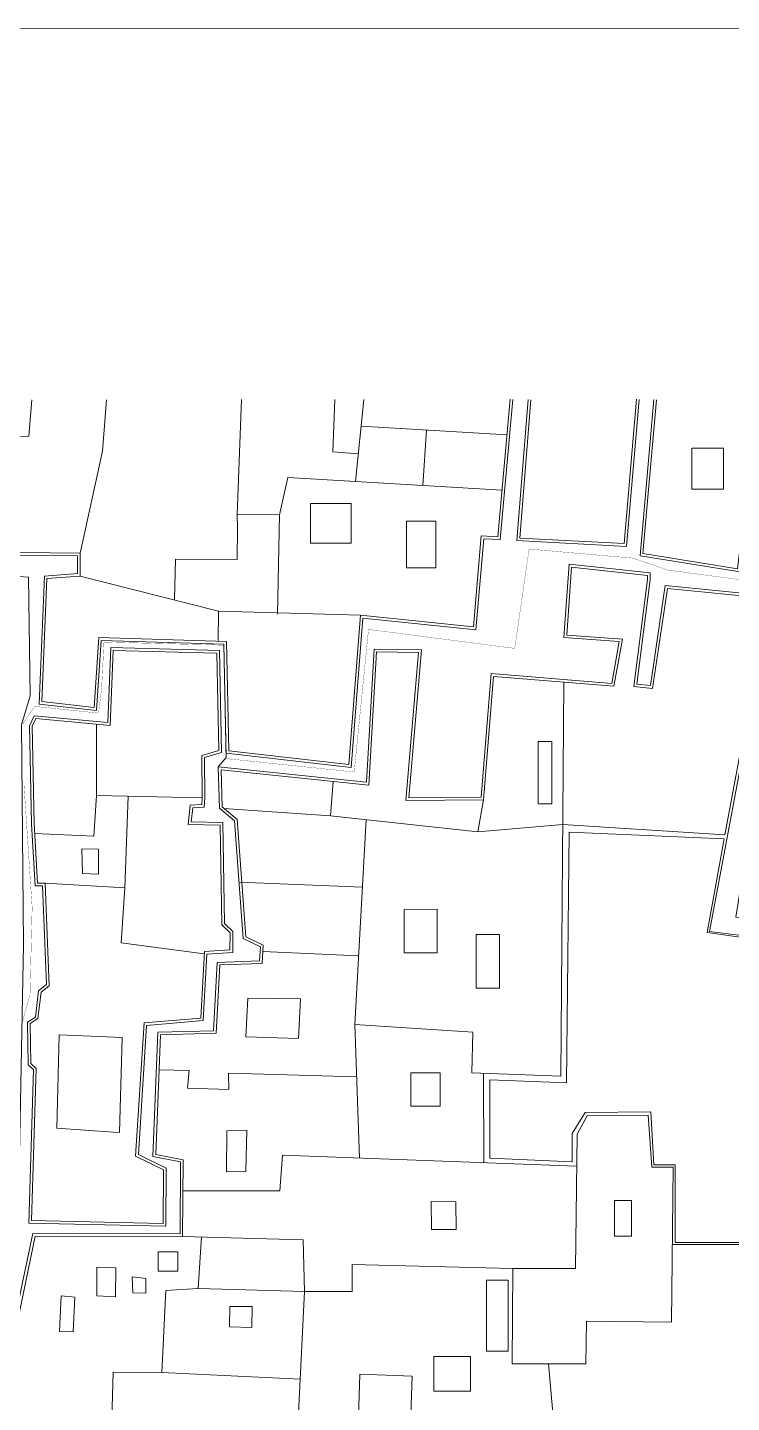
# Model space of a CAD drawing. Header units: millimetres. Extents: x 4203764 to 12476749, y 34048 to 3000914.
# Drawn here: x 12248897 to 12319367, y 2563127 to 2700657 of the extents above; entities that cross this region are included whole.
import ezdxf

# ---------------------------------------------------------------- set-up
doc = ezdxf.new("R2010")
doc.units = ezdxf.units.MM
doc.header["$MEASUREMENT"] = 0
for name, color, linetype, lineweight in [('2', 240, 'Continuous', 25), ('building property', 253, 'Continuous', 15), ('FORMAT', 250, 'Continuous', 0), ('open space', 94, 'Continuous', 5), ('streets', 254, 'Continuous', 9)]:
    doc.layers.add(name, color=color, linetype=linetype, lineweight=lineweight)

# ---------------------------------------------------------------- blocks, each defined once
blk = doc.blocks.new('EEEEEEEEE')
at = {"layer": 'FORMAT'}
blk.add_lwpolyline([(11101940, 671029), (12476749, 671572), (12476365, 1642602), (11101557, 1642059)], close=True, dxfattribs=at)

msp = doc.modelspace()

# ---------------------------------------------------------------- linework, layer by layer
at = {"layer": '2', "const_width": 23.31871}
for points in [[(12248430.20965, 2631008.84582), (12249614.10924, 2632755.09501), (12256011.61664, 2632083.56501), (12256325.49335, 2634633.23087), (12256554.06574, 2639187.72925), (12268520.21482, 2638874.53003), (12268741.9627, 2627536.00016), (12281599.82788, 2626192.0736), (12283035.24649, 2640453.5526), (12297671.5963, 2638555.48751), (12299103.84826, 2648489.13225), (12309523.45708, 2647581.30972), (12313006.38646, 2646385.81353), (12324724.4558, 2644826.7067)], [(12248385.54211, 2601192.233), (12249149.15884, 2603915.99258), (12249364.83723, 2612634.58284), (12248554.56372, 2624823.48995)]]:
    msp.add_lwpolyline(points, dxfattribs=at)
at = {"layer": 'building property'}
for p, q in [((12274112.93765, 2651898.70869), (12274962.15294, 2655639.55266)), ((12274962.15294, 2655639.55266), (12296395.08377, 2654385.79313))]:
    msp.add_line(p, q, dxfattribs=at)
for points in [[(12239122.07957, 2648157.77874), (12240743.69508, 2656557.41798), (12244379.58808, 2656558.85479), (12244580.34489, 2659687.3494), (12249024.17031, 2659790.02205), (12249325.72637, 2663426.73934)], [(12297220.43839, 2663470.00218), (12295970.6408, 2649714.19069), (12294314.00902, 2649803.82405), (12293538.09994, 2640716.57326), (12282216.85067, 2641882.28409), (12281052.09731, 2626935.31577), (12269036.3386, 2628313.19459), (12268812.63007, 2639233.61739), (12256029.10865, 2639632.93591), (12255559.28002, 2632654.50087), (12250344.45371, 2633226.06624), (12250844.0558, 2645541.79021), (12254178.38238, 2645781.09105), (12254177.4762, 2648074.21359), (12245012.12208, 2648192.69749)], [(12254177.4762, 2648074.21359), (12256397.54752, 2658279.18552), (12256799.49838, 2663429.69278)], [(12269874.83622, 2651953.49629), (12270333.09089, 2663435.04089)], [(12279655.43536, 2663438.72484), (12279462.11934, 2658209.28877), (12282004.38641, 2658012.47722)], [(12281724.17205, 2655243.99565), (12282553.72489, 2663439.87016)], [(12309854.36639, 2663473.46847), (12308625.33051, 2649029.49883), (12298169.07045, 2649595.24294), (12299273.67109, 2663425.05101)], [(12311847.3945, 2663427.92324), (12310496.99242, 2648044.52759), (12319958.21774, 2646515.33219), (12321986.66146, 2663455.45301)], [(12282285.52485, 2660790.08859), (12296896.25111, 2659901.85712)], [(12288485.50493, 2654848.47879), (12288840.23844, 2660391.60717)], [(12263607.82291, 2643457.5267), (12263717.25954, 2647490.50667), (12269876.62123, 2647436.4783), (12269931.85728, 2650654.87653), (12269874.83622, 2651953.49629), (12274112.93765, 2651898.70869), (12273916.54737, 2641964.37682)], [(12247676.63531, 2570059.55867), (12249656.85207, 2579772.66606), (12264429.63544, 2579744.0245), (12264497.0291, 2587414.12945), (12261734.94076, 2587938.69198), (12262215.15193, 2599903.78847), (12267785.00418, 2600054.40253), (12268153.97207, 2606887.83194), (12272390.08414, 2607038.02556), (12272485.97877, 2608872.39827), (12270755.26079, 2609698.63586), (12269880.97329, 2621447.94338), (12268368.15238, 2622697.92894), (12268272.78709, 2626404.10949), (12283070.14093, 2624870.09983), (12283845.86571, 2638207.74235), (12288050.55362, 2638146.69838), (12286780.06873, 2623338.28387), (12294548.41522, 2623417.45285), (12295542.1398, 2635758.83844), (12307601.81698, 2634767.7618), (12308444.14201, 2639491.80595), (12302871.74225, 2639890.88835), (12303356.01032, 2646669.77569), (12310969.36617, 2645861.25541), (12310969.84636, 2645455.52512), (12309589.14148, 2634743.068), (12311468.53676, 2634535.16445), (12312967.51317, 2644547.3402), (12323141.00101, 2643553.86072), (12318697.12206, 2619894.51028), (12302477.98713, 2620928.07328)], [(12254178.38238, 2645781.09105), (12268027.0299, 2642285.05766), (12282216.85067, 2641882.28409)], [(12267973.90314, 2639259.81668), (12268027.0299, 2642285.05766)], [(12282794.32782, 2621426.55602), (12281669.47154, 2600949.79021), (12293464.71282, 2600162.8843), (12293378.28872, 2596117.06619), (12302268.63642, 2595768.77204), (12302596.57, 2635179.09813)], [(12255822.25797, 2623833.77858), (12255793.15024, 2630975.96381)], [(12268561.72109, 2622537.99058), (12279223.8589, 2621812.76123), (12279479.00687, 2625242.38493)], [(12249616.73623, 2620035.92189), (12255546.02199, 2619780.47706), (12255822.25797, 2623833.77858), (12266392.50544, 2623605.78128)], [(12258983.16895, 2623765.59861), (12258637.04176, 2614595.74865), (12258284.66683, 2609104.53273), (12266589.99282, 2608011.20607)], [(12279223.8589, 2621812.76123), (12293984.91862, 2620216.10874), (12294548.41522, 2623417.45285)], [(12293984.91862, 2620216.10874), (12302477.98713, 2620928.07328)], [(12254344.63199, 2618513.21449), (12254400.61122, 2616040.13914), (12255995.67474, 2615985.81183), (12256022.18578, 2618486.39953), (12254344.63199, 2618513.21449)], [(12250668.64749, 2615078.61002), (12258637.04176, 2614595.74865)], [(12282422.49941, 2614657.83056), (12270079.11826, 2615176.39147)], [(12282046.78566, 2607818.37675), (12272452.67547, 2608235.33799)], [(12276220.43894, 2603512.50341), (12276025.75323, 2599530.61747), (12270769.25982, 2599698.88345), (12270938.21207, 2603560.05775), (12276220.43894, 2603512.50341)], [(12281669.47154, 2600949.79021), (12282144.7958, 2587568.6027)], [(12257510.69372, 2590159.97144), (12251843.88453, 2590556.47487), (12252079.63371, 2599887.13896), (12258384.87454, 2599650.38531), (12258111.26048, 2590143.0502), (12257510.69372, 2590159.97144)], [(12262075.1267, 2596414.87475), (12265067.26052, 2596343.71199), (12264916.84157, 2594569.39892), (12269034.93693, 2594420.0253), (12269034.28055, 2596081.03026), (12281855.32976, 2595717.56474)], [(12294556.59748, 2596070.90399), (12294564.28721, 2587110.18007)], [(12313364.83492, 2571167.6472), (12304865.6858, 2571250.94445), (12304780.63826, 2567004.7334), (12297408.95511, 2567001.82031), (12297491.91374, 2576534.08788), (12303736.16162, 2576536.55544), (12303904.30831, 2589968.40871), (12304919.46716, 2591792.47088), (12311038.98216, 2591880.40857), (12311383.39613, 2586663.82467), (12313523.10162, 2586664.67023), (12313364.83492, 2571167.6472)], [(12270854.98483, 2590359.9559), (12270744.7976, 2586225.8971), (12268821.52058, 2586202.79094), (12268864.62128, 2590314.47711), (12270854.98483, 2590359.9559)], [(12303864.23027, 2586766.90478), (12274406.65607, 2587854.22941), (12274162.59779, 2584297.77833), (12264469.65359, 2584298.50915)], [(12289296.90766, 2583234.71045), (12289320.84954, 2580428.47652), (12291809.66297, 2580429.46003), (12291762.89719, 2583212.8701), (12289296.90766, 2583234.71045)], [(12276621.18339, 2574242.85235), (12275553.96331, 2552587.59568), (12257072.22466, 2552172.92638), (12257474.38857, 2566159.27152), (12262334.81326, 2566136.76103), (12262740.19301, 2574329.08949), (12265969.26598, 2574541.9451), (12266331.59216, 2579688.75697)], [(12264429.63544, 2579744.0245), (12276496.41796, 2579393.3849), (12276621.18339, 2574242.85235), (12281407.67334, 2574244.74384), (12281406.6072, 2576942.66743), (12297491.91374, 2576534.08788)], [(12313443.96827, 2578916.15871), (12328913.35396, 2578922.2718)], [(12261977.50719, 2578205.06772), (12261978.27847, 2576253.29901), (12263951.73737, 2576254.07887), (12263950.97404, 2578185.72602), (12261977.50719, 2578205.06772)], [(12255850.2555, 2576655.07745), (12255851.38478, 2573797.39785), (12257712.66272, 2573707.41338), (12257756.92166, 2576587.78998), (12255850.2555, 2576655.07745)], [(12259391.53988, 2575681.23593), (12259437.56444, 2574093.65409), (12260754.0599, 2574071.49526), (12260730.77875, 2575545.68516), (12259391.53988, 2575681.23593)], [(12253638.9663, 2573654.48038), (12253462.30314, 2570198.26942), (12252114.34107, 2570223.15002), (12252265.53287, 2573781.00032), (12253638.9663, 2573654.48038)], [(12265969.26598, 2574541.9451), (12276621.18339, 2574242.85235)], [(12269162.18333, 2572739.69159), (12269130.58014, 2570699.56532), (12271366.79349, 2570635.68355), (12271398.37109, 2572740.57528), (12269162.18333, 2572739.69159)], [(12301057.43645, 2567003.26209), (12302498.64133, 2550775.39312)], [(12262334.81326, 2566136.76103), (12276188.57175, 2565464.61038)], [(12282157.17675, 2565968.02752), (12281849.23633, 2556311.05426), (12287057.12042, 2556148.61695), (12287399.45187, 2565755.79279), (12282157.17675, 2565968.02752)]]:
    msp.add_lwpolyline(points, dxfattribs=at)
for points in [[(12315391.68081, 2658592.12577), (12318559.55367, 2658593.37763), (12318561.17516, 2654490.14427), (12315393.30229, 2654488.89241)], [(12277224.32435, 2653061.61329), (12281279.66584, 2653063.21586), (12281281.23633, 2649089.02607), (12277225.89485, 2649087.42351)], [(12286823.80031, 2651265.29902), (12289765.86089, 2651266.46165), (12289767.70208, 2646607.27774), (12286825.64149, 2646606.11511)], [(12257188.83573, 2630848.32056), (12249733.71114, 2631530.13341), (12249382.80554, 2630760.64682), (12249559.22173, 2621027.62296), (12249904.25703, 2615078.30796), (12250668.64749, 2615078.61002), (12251077.67738, 2604805.1657), (12250264.69642, 2604154.77094), (12249946.48097, 2601522.89107), (12249167.93347, 2601026.23256), (12249239.02978, 2597020.87513), (12249763.76042, 2596546.87488), (12249314.11161, 2581315.97688), (12262490.68096, 2581023.61314), (12262511.26259, 2586400.43253), (12259719.35718, 2587774.46039), (12260562.6818, 2601088.08378), (12266240.68052, 2601574.12912), (12266601.76607, 2608228.1618), (12269168.06525, 2608392.85573), (12269168.86005, 2610118.7421), (12268342.4699, 2610919.55398), (12268198.22672, 2620884.08188), (12264970.712, 2620937.93284), (12265193.60028, 2622874.81276), (12266333.05248, 2622929.48002), (12266392.94532, 2623610.78514), (12266362.71223, 2627834.77629), (12268050.87575, 2628325.22231), (12267838.85472, 2638066.66273), (12257489.9119, 2638353.29254)], [(12300025.30331, 2629244.78062), (12301365.00452, 2629245.31003), (12301367.46595, 2623016.56469), (12300027.76474, 2623016.03528)], [(12286584.92453, 2612454.0408), (12289894.2279, 2612455.34855), (12289895.94598, 2608107.69165), (12286586.64261, 2608106.3839)], [(12293817.35355, 2609946.27946), (12296146.12442, 2609947.19973), (12296148.25387, 2604558.55451), (12293819.483, 2604557.63424)], [(12287263.04832, 2596098.88233), (12290196.46569, 2596100.04154), (12290197.78374, 2592764.67119), (12287264.36637, 2592763.51199)], [(12307657.519, 2583332.79024), (12309365.9972, 2583333.46539), (12309367.40638, 2579767.48392), (12307658.92818, 2579766.80878)], [(12294835.90724, 2575376.74423), (12297010.26334, 2575377.60348), (12297013.07979, 2568250.47099), (12294838.72369, 2568249.61174)], [(12289578.69464, 2567721.58812), (12293236.06311, 2567723.03341), (12293237.43169, 2564259.79688), (12289580.06322, 2564258.35159)]]:
    msp.add_lwpolyline(points, close=True, dxfattribs=at)
at = {"layer": 'open space'}
msp.add_lwpolyline([(12318628.00259, 2619509.54767), (12316943.52807, 2610127.82621), (12328901.69031, 2608437.51668), (12328913.2649, 2579147.62449), (12313726.5907, 2579141.62312), (12313723.52381, 2586902.49566), (12311584.17366, 2586901.65024), (12311298.66048, 2592187.32321), (12304724.16836, 2592120.39481), (12303419.79856, 2590025.56344), (12303420.91065, 2587211.36489), (12295164.40754, 2587576.89409), (12295163.20328, 2595394.74248), (12302857.03207, 2595107.14016), (12303102.27186, 2620178.28245), (12318628.00259, 2619509.54767)], dxfattribs=at)
at = {"layer": 'streets'}
for points in [[(12296213.97384, 2649432.84096), (12297487.13222, 2663445.77145)], [(12297880.25331, 2649342.68561), (12308870.1437, 2648748.06901), (12310121.1945, 2663450.7641)], [(12299006.72888, 2663446.37195), (12297880.25331, 2649342.68561)], [(12311580.62804, 2663451.34083), (12310208.45145, 2647819.89618), (12325209.13688, 2645395.37097), (12319792.3698, 2611663.5449), (12328901.06831, 2610011.52198)], [(12268773.39418, 2628073.79984), (12281297.50387, 2626637.62707), (12282462.50552, 2641587.78168), (12293781.73849, 2640422.27846), (12294558.74638, 2649522.39833), (12296213.97384, 2649432.84096)], [(12216467.94569, 2640704.61654), (12216364.87992, 2635546.07777), (12212518.41874, 2635175.40208), (12212467.55345, 2630506.72738), (12211145.03112, 2630569.14191), (12211288.70946, 2626882.87948), (12210141.95787, 2626851.36642), (12210093.08199, 2624791.27683), (12212786.16367, 2624712.548), (12212854.36594, 2626882.20847), (12213652.59103, 2626730.96624), (12214218.67157, 2634056.12073), (12219483.98451, 2634345.17826), (12218795.02293, 2640751.12864), (12218974.7307, 2647863.71361), (12226289.81822, 2647006.28581), (12230499.56905, 2646878.5245), (12248993.22182, 2645680.50512), (12249165.16491, 2633805.93981), (12248299.72163, 2630902.28248), (12248495.04822, 2608921.4766), (12248091.34141, 2587925.86964), (12246345.70378, 2569820.01411)], [(12245005.0956, 2647924.97362), (12253909.78832, 2647809.85939), (12253910.49154, 2646030.34594), (12250586.18372, 2645791.76413), (12250066.7475, 2632987.1079), (12255807.70809, 2632357.87616), (12256278.94367, 2639357.20888), (12268550.10206, 2638973.89503), (12268782.20165, 2627643.8595), (12267997.2435, 2626701.90196), (12268103.58502, 2622569.1526), (12269622.39106, 2621314.22175), (12270499.73191, 2609523.88105), (12272209.21515, 2608707.78084), (12272135.46226, 2607296.9584), (12267899.77143, 2607146.77971), (12267530.9154, 2600315.42194), (12261957.61612, 2600164.71467), (12261458.10316, 2587718.68876), (12264227.28154, 2587192.77973), (12264164.19027, 2580012.33198), (12249439.39772, 2580040.88048), (12247279.43796, 2569721.73255)], [(12328901.5599, 2608767.54054), (12317154.74766, 2610232.19462), (12323458.19617, 2643791.95158), (12312740.34089, 2644838.59059), (12311241.85136, 2634829.66685), (12309889.59087, 2634979.25739), (12311237.65903, 2645438.49645), (12311236.87358, 2646102.14492), (12303108.65019, 2646965.34291), (12302585.55222, 2639642.90641), (12308128.28819, 2639245.94846), (12307380.94741, 2635054.60818), (12295296.73988, 2636047.70076), (12294301.11693, 2623682.73881), (12287072.07652, 2623609.06602), (12288341.94437, 2638410.28849), (12283593.41061, 2638479.22806), (12282819.0683, 2625165.35545), (12267997.2435, 2626701.90196)], [(12256932.55611, 2631140.66868), (12249568.89186, 2631814.11697), (12249113.95672, 2630816.50822), (12249291.56999, 2621017.44), (12249651.55134, 2614810.41575), (12250411.30902, 2614810.71599), (12250804.71327, 2604929.73461), (12250011.97303, 2604295.53268), (12249695.80933, 2601680.62234), (12248897.52271, 2601171.37166), (12248973.34076, 2596900.00434), (12249492.43341, 2596431.09701), (12249038.47542, 2581054.23451), (12262757.42727, 2580749.8363), (12262779.69367, 2586566.79135), (12259997.90838, 2587935.83862), (12260815.35609, 2600840.94141), (12266495.4653, 2601327.16741), (12266856.27691, 2607976.15199), (12269435.74193, 2608141.69085), (12269436.7046, 2610232.08845), (12268608.62583, 2611034.5367), (12268462.23386, 2621147.50653), (12265270.51671, 2621200.7602), (12265433.6332, 2622618.22843), (12266579.3479, 2622673.19614), (12266660.82174, 2623599.99377), (12266631.94753, 2627634.13011), (12268323.07976, 2628125.43859), (12268101.03781, 2638327.29618), (12257232.93682, 2638628.30487), (12256932.55611, 2631140.66868)]]:
    msp.add_lwpolyline(points, dxfattribs=at)

# ---------------------------------------------------------------- block references
at = {"layer": '2'}
msp.add_blockref('EEEEEEEEE', (0, 1058054.92715), dxfattribs=at)

doc.saveas('drawing.dxf')
